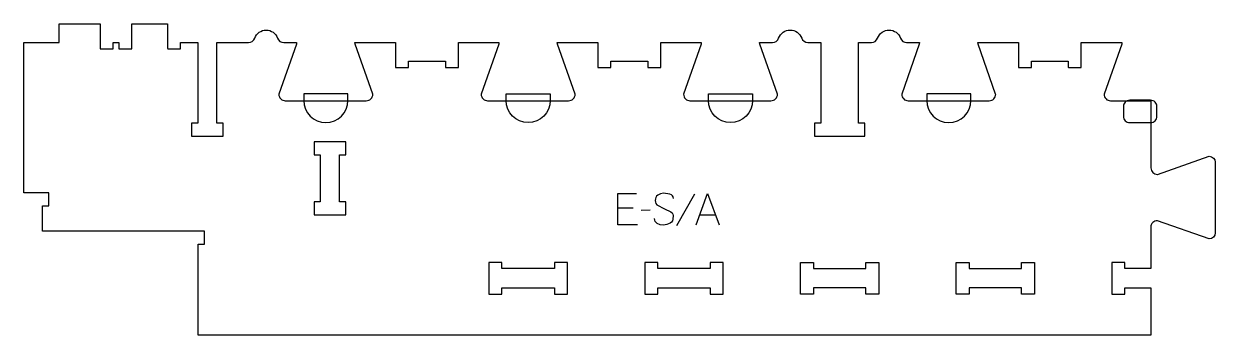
# Model space of a CAD drawing. Header units: millimetres. Extents: x -569 to 578, y -136 to 163.
import ezdxf

# ---------------------------------------------------------------- set-up
doc = ezdxf.new("R2010")
doc.units = ezdxf.units.MM
for name, color, linetype, true_color in [('1_ANYTOOL_1MMDEEP_LABELS_S', 2, 'Continuous', 0xffff00), ('3_ANYTOOL_CUTTHROUGH_INSID', 4, 'Continuous', 0x00ffff), ('4_ANYTOOL_CUTTHROUGH_OUTSI', 5, 'Continuous', 0x0000ff), ('5_ANYTOOL_HALF_MILL_9MM_IN', 3, 'Continuous', 0x00ff00)]:
    doc.layers.add(name, color=color, linetype=linetype, true_color=true_color)

msp = doc.modelspace()

# ---------------------------------------------------------------- linework, layer by layer
at = {"layer": '1_ANYTOOL_1MMDEEP_LABELS_S'}
for p, q in [((76.7, -0.5), (59.5, -31.2)), ((17.7, -13.9), (3, -13.9)), ((34.2, -16.1), (25.4, -16.2)), ((81.9, -20.4), (96.8, -20.4))]:
    msp.add_line(p, q, dxfattribs=at)
for points in [[(21.9, -30), (3, -30), (3, 0), (20.8, 0)], [(56.4, -4.6), (56.2, -3.2), (55.6, -2.1), (54.5, -1.2), (53.1, -0.6), (47, 0.3), (44, -0.1), (41.4, -1.5), (40.3, -2.5), (39.5, -3.7), (39.1, -5.1), (38.9, -6.7), (39.1, -8.3), (39.6, -9.7), (40.5, -10.8), (47.9, -14.6), (54, -17.5), (55.1, -18.5), (55.9, -19.7), (56.3, -21.2), (56, -24.7), (55.4, -26.2), (54.5, -27.5), (53.2, -28.5), (50.2, -29.9), (47, -30.3), (43.8, -30), (40.9, -28.8), (39.7, -27.9), (38.9, -26.8), (38.4, -25.6), (38.2, -24.1)], [(78.4, -30), (89.3, 0), (100.4, -30)]]:
    msp.add_lwpolyline(points, dxfattribs=at)
at = {"layer": '3_ANYTOOL_CUTTHROUGH_INSID'}
for points in [[(-259.2, -20.6), (-259.2, -8.1), (-265.2, -8.1), (-265.2, 37.4), (-259.2, 37.4), (-259.2, 49.9), (-289.7, 49.9), (-289.7, 37.4), (-283.7, 37.4), (-283.7, -8.1), (-289.7, -8.1), (-289.7, -20.6)], [(-108.7, -72.2), (-108.7, -66.2), (-121.2, -66.2), (-121.2, -96.7), (-108.7, -96.7), (-108.7, -90.7), (-58.2, -90.7), (-58.2, -96.7), (-45.7, -96.7), (-45.7, -66.2), (-58.2, -66.2), (-58.2, -72.2)], [(41.3, -72.2), (41.3, -66.2), (28.8, -66.2), (28.8, -96.7), (41.3, -96.7), (41.3, -90.7), (91.8, -90.7), (91.8, -96.7), (104.3, -96.7), (104.3, -66.2), (91.8, -66.2), (91.8, -72.2)], [(241.8, -72.2), (241.8, -66.2), (254.3, -66.2), (254.3, -96.7), (241.8, -96.7), (241.8, -90.7), (191.3, -90.7), (191.3, -96.7), (178.8, -96.7), (178.8, -66.2), (191.3, -66.2), (191.3, -72.2)], [(341.3, -72.2), (391.8, -72.2), (391.8, -66.2), (404.3, -66.2), (404.3, -96.7), (391.8, -96.7), (391.8, -90.7), (341.3, -90.7), (341.3, -96.7), (328.8, -96.7), (328.8, -66.2), (341.3, -66.2)]]:
    msp.add_lwpolyline(points, close=True, dxfattribs=at)
at = {"layer": '4_ANYTOOL_CUTTHROUGH_OUTSI'}
msp.add_lwpolyline([(234.8, 145.3), (247.2, 145.3, 0.317837), (253.1, 149.5, -0.707107), (275.2, 149.5, 0.317837), (281.1, 145.3), (293.5, 145.3), (293.3, 143.9), (276.4, 95.6), (276.4, 95.5, 0.414214), (282.6, 89.3), (360.6, 89.3, 0.414214), (366.9, 95.5), (366.8, 95.6), (349.9, 143.9), (349.7, 145.3), (388.8, 145.3), (388.8, 121.5, 0.414214), (389.1, 121.3), (401.1, 121.3, 0.414214), (401.3, 121.5), (401.3, 127.3), (436.8, 127.3), (436.8, 121.5, 0.414214), (437.1, 121.3), (449.1, 121.3, 0.414214), (449.3, 121.5), (449.3, 145.3), (488.4, 145.3), (488.2, 143.9), (471.3, 95.6), (471.3, 95.5, 0.414214), (477.5, 89.3), (516.3, 89.3), (516.3, 24.6, 0.411451), (522.5, 18.4), (522.6, 18.4), (572.5, 35.9, -0.412073), (578.3, 30.1), (578.3, -37.9, -0.412073), (572.5, -43.6), (522.6, -26.1), (522.5, -26.1, 0.414214), (516.3, -32.4), (516.3, -72.2), (491.3, -72.2), (491.3, -66.5, 0.414214), (491, -66.2), (479, -66.2, 0.414214), (478.8, -66.5), (478.8, -96.5, 0.414214), (479, -96.7), (491, -96.7, 0.414214), (491.3, -96.5), (491.3, -90.7), (516.3, -90.7), (516.3, -136.2), (-401.2, -136.2), (-401.2, -48.7), (-395.5, -48.7, 0.414214), (-395.2, -48.5), (-395.2, -36.5, 0.414214), (-395.5, -36.2), (-551.2, -36.2), (-551.2, -11.7), (-545.5, -11.7, 0.414214), (-545.2, -11.5), (-545.2, 0.5, 0.414214), (-545.5, 0.8), (-569.2, 0.8), (-569.2, 145.3), (-535.5, 145.3, 0.414214), (-535.2, 145.5), (-535.2, 163.3), (-495.7, 163.3), (-495.7, 139.5, 0.414214), (-495.5, 139.3), (-483.5, 139.3, 0.414214), (-483.2, 139.5), (-483.2, 145.3), (-477.7, 145.3), (-477.7, 139.5, 0.414214), (-477.5, 139.3), (-465.5, 139.3, 0.414214), (-465.2, 139.5), (-465.2, 163.3), (-430.7, 163.3), (-430.7, 139.5, 0.414214), (-430.5, 139.3), (-418.5, 139.3, 0.414214), (-418.2, 139.5), (-418.2, 145.3), (-401.7, 145.3), (-401.7, 67.8), (-407.5, 67.8, 0.414214), (-407.7, 67.5), (-407.7, 55.5, 0.414214), (-407.5, 55.3), (-377.5, 55.3, 0.414214), (-377.2, 55.5), (-377.2, 67.5, 0.414214), (-377.5, 67.8), (-383.2, 67.8), (-383.2, 145.3), (-352.8, 145.3, 0.317837), (-346.9, 149.5, -0.707107), (-324.8, 149.5, 0.317837), (-318.9, 145.3), (-306.5, 145.3), (-306.7, 143.9), (-323.6, 95.6), (-323.6, 95.5, 0.414214), (-317.4, 89.3), (-239.4, 89.3, 0.414214), (-233.1, 95.5), (-233.2, 95.6), (-250.1, 143.9), (-250.3, 145.3), (-211.2, 145.3), (-211.2, 121.5, 0.414214), (-210.9, 121.3), (-198.9, 121.3, 0.414214), (-198.7, 121.5), (-198.7, 127.3), (-163.2, 127.3), (-163.2, 121.5, 0.414214), (-162.9, 121.3), (-150.9, 121.3, 0.414214), (-150.7, 121.5), (-150.7, 145.3), (-111.6, 145.3), (-111.8, 143.9), (-128.7, 95.6), (-128.7, 95.5, 0.414214), (-122.5, 89.3), (-44.5, 89.3, 0.414214), (-38.2, 95.5), (-38.3, 95.6), (-55.2, 143.9), (-55.4, 145.3), (-16.3, 145.3), (-16.3, 121.5, 0.414214), (-16, 121.3), (-4, 121.3, 0.414214), (-3.8, 121.5), (-3.8, 127.3), (31.7, 127.3), (31.7, 121.5, 0.414214), (32, 121.3), (44, 121.3, 0.414214), (44.2, 121.5), (44.2, 145.3), (83.3, 145.3), (83.1, 143.9), (66.2, 95.6), (66.2, 95.5, 0.414214), (72.4, 89.3), (150.4, 89.3, 0.414214), (156.7, 95.5), (156.6, 95.6), (139.7, 143.9), (139.5, 145.3), (151.9, 145.3, 0.317837), (157.8, 149.5, -0.707107), (180, 149.5, 0.317837), (185.8, 145.3), (198.3, 145.3), (198.3, 67.8), (192.5, 67.8, 0.414214), (192.3, 67.5), (192.3, 55.5, 0.414214), (192.5, 55.3), (240.5, 55.3, 0.414214), (240.8, 55.5), (240.8, 67.5, 0.414214), (240.5, 67.8), (234.8, 67.8)], format="xyb", close=True, dxfattribs=at)
at = {"layer": '5_ANYTOOL_HALF_MILL_9MM_IN'}
for points in [[(-299.6, 89.5, 1), (-257.1, 89.5), (-257.1, 95.8), (-299.6, 95.8)], [(-62.2, 89.5, -1), (-104.7, 89.5), (-104.7, 95.8), (-62.2, 95.8)], [(132.7, 89.5, -1), (90.2, 89.5), (90.2, 95.8), (132.7, 95.8)], [(300.4, 89.5, 1), (342.9, 89.5), (342.9, 95.8), (300.4, 95.8)], [(495.9, 89.8, 0.414214), (489.9, 83.8), (489.9, 74.3, 0.414214), (495.9, 68.3), (516.1, 68.3, 0.414214), (522.1, 74.3), (522.1, 83.8, 0.414214), (516.1, 89.8)]]:
    msp.add_lwpolyline(points, format="xyb", close=True, dxfattribs=at)

doc.saveas('drawing.dxf')
